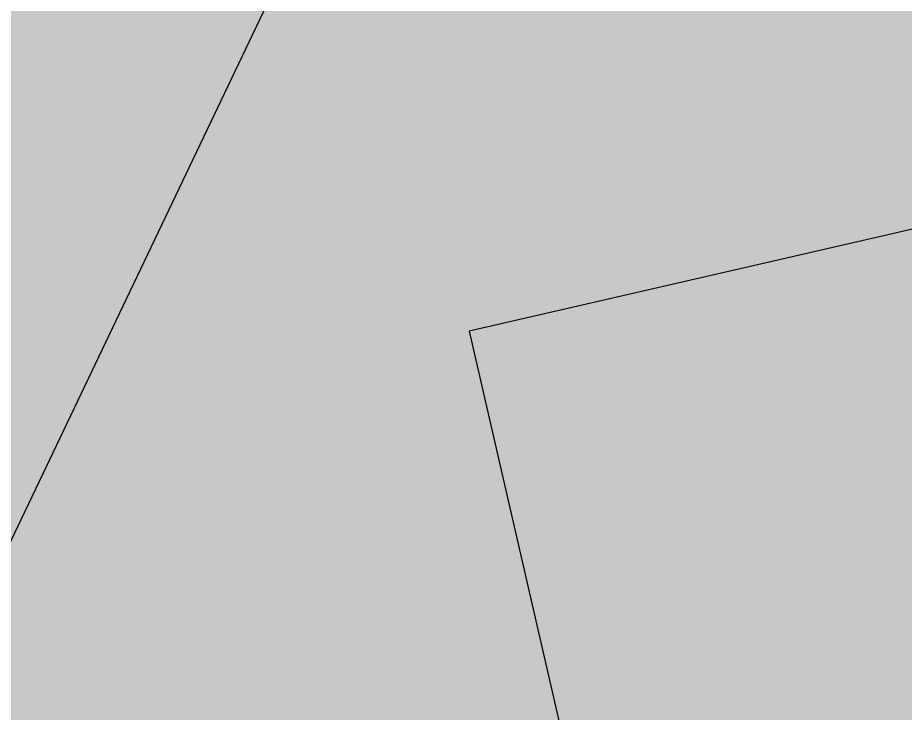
# Model space of a CAD drawing. Header units: millimetres. Extents: x 156921 to 159642, y 477538 to 479586.
# Drawn here: x 157540.027 to 157540.946, y 479216.499 to 479217.22 of the extents above; entities that cross this region are included whole.
import ezdxf

# ---------------------------------------------------------------- set-up
doc = ezdxf.new("R2010")
doc.units = ezdxf.units.MM
doc.header["$MEASUREMENT"] = 0
doc.linetypes.add('CONT', pattern=[2, 1, 1])
doc.layers.add('F0017114', color=80, linetype='Continuous', transparency=0.6)
doc.layers.add('깎기비탈면&암선', color=30, linetype='Continuous')
doc.layers.add('노면표시_차선', color=255, linetype='Continuous')

msp = doc.modelspace()

# ---------------------------------------------------------------- hatches: boundary and pattern name
at = {"layer": '깎기비탈면&암선', "linetype": 'ByBlock', "lineweight": -3, "transparency": 33554512}
for color, points in [(191, [(157581.7435, 479188.8977), (157584.5217, 479193.027), (157588.6463, 479199.1574), (157589.9596, 479201.1091), (157590.7514, 479204.0765), (157591.6282, 479205.3804), (157592.8391, 479205.372), (157594.0535, 479205.3257), (157595.2656, 479205.2787), (157596.5681, 479205.3554), (157598.4146, 479206.1673), (157600.171, 479206.8634), (157601.7135, 479208.9443), (157601.2262, 479209.9522), (157601.008, 479211.3198), (157600.8261, 479212.733), (157600.7402, 479213.2542), (157600.5848, 479214.0636), (157600.0848, 479215.0451), (157599.4827, 479215.8894), (157598.8583, 479216.7029), (157599.3128, 479217.3072), (157600.4946, 479217.2372), (157601.6718, 479217.1639), (157601.6947, 479217.1945), (157601.1267, 479218.0796), (157600.5185, 479218.91), (157600.0316, 479219.9006), (157600.4058, 479222.0294), (157600.423, 479223.6802), (157600.6083, 479223.9252), (157601.861, 479223.9559), (157603.0621, 479223.921), (157604.1804, 479223.7785), (157605.1056, 479223.3806), (157606.0308, 479222.983), (157606.519, 479223.6347), (157605.7796, 479224.2782), (157605.0495, 479224.9339), (157604.3736, 479225.6612), (157603.6956, 479226.3848), (157602.9602, 479227.0325), (157602.2637, 479227.7312), (157601.567, 479228.429), (157600.8691, 479229.1247), (157600.2872, 479229.9723), (157599.8229, 479230.9724), (157599.0782, 479231.605), (157598.3201, 479232.22), (157597.5689, 479232.844), (157596.8076, 479233.4546), (157596.0451, 479234.0639), (157595.3085, 479234.7065), (157594.5213, 479235.2838), (157593.7039, 479235.8221), (157592.8619, 479236.3294), (157591.9097, 479236.6958), (157591.752, 479236.733), (157590.8679, 479236.9487), (157589.825, 479237.2016), (157588.8268, 479237.5129), (157587.8281, 479237.8247), (157586.6018, 479237.8494), (157585.8086, 479238.4246), (157584.8567, 479238.799), (157583.8865, 479239.1518), (157582.8864, 479239.4679), (157582.4873, 479239.6207), (157581.9265, 479239.8356), (157581.1661, 479240.4543), (157580.4535, 479241.1328), (157579.8135, 479241.9014), (157579.0045, 479242.459), (157578.1961, 479243.0178), (157577.4408, 479243.6427), (157576.7048, 479244.2911), (157575.9695, 479244.9406), (157575.2337, 479245.5895), (157574.4614, 479246.1931), (157573.6833, 479246.7899), (157572.8582, 479247.3293), (157572.0818, 479247.9285), (157571.3281, 479248.5555), (157570.6226, 479249.2409), (157569.8093, 479249.7955), (157568.9646, 479250.3121), (157568.1216, 479250.8646), (157567.2889, 479251.4301), (157566.4623, 479252.0031), (157565.6055, 479252.5394), (157564.7607, 479253.0904), (157563.9481, 479253.6805), (157563.1356, 479254.2703), (157562.3231, 479254.8606), (157561.4909, 479255.4268), (157560.6109, 479255.9349), (157559.7662, 479256.486), (157558.9038, 479257.0154), (157558.0188, 479257.5177), (157557.0939, 479257.9716), (157556.1741, 479258.4317), (157555.2847, 479258.9286), (157554.3707, 479259.3956), (157553.4634, 479259.8708), (157552.7691, 479260.6041), (157552.1208, 479261.3931), (157551.4683, 479262.177), (157551.3199, 479261.9972), (157551.6204, 479260.7868), (157551.9126, 479259.5664), (157551.4473, 479259.0024), (157550.8108, 479259.8057), (157550.1798, 479260.6159), (157549.5505, 479261.4277), (157548.9032, 479262.2179), (157548.2693, 479263.0248), (157547.5242, 479263.6965), (157546.6914, 479264.2618), (157545.5978, 479264.5113), (157544.6412, 479264.9268), (157543.7288, 479265.3957), (157542.8109, 479265.8581), (157541.8875, 479266.3138), (157540.96, 479266.7645), (157540.0278, 479267.2095), (157539.1048, 479267.6655), (157538.3599, 479268.0263), (157538.2455, 479268.0812), (157537.3133, 479268.5226), (157536.5333, 479267.5777), (157536.0393, 479266.9787), (157535.1571, 479267.4809), (157534.2759, 479267.9841), (157533.3593, 479268.4446), (157532.3429, 479268.7841), (157531.3139, 479269.1082), (157530.2717, 479269.4164), (157529.2163, 479269.7086), (157528.1473, 479269.9844), (157527.0695, 479270.2493), (157525.9463, 479270.4595), (157524.7866, 479270.6251), (157523.3968, 479268.9409), (157523.3545, 479267.3186), (157523.2221, 479265.5867), (157523.086, 479263.8508), (157522.8949, 479262.0481), (157522.7846, 479260.3432), (157523.3901, 479259.5058), (157523.9885, 479258.6599), (157524.5828, 479257.8088), (157525.2946, 479257.1009), (157525.1887, 479257.1882), (157524.5236, 479257.7371), (157524.4105, 479257.8304), (157522.8282, 479257.189), (157522.6061, 479256.8489), (157522.7056, 479255.2069), (157522.7992, 479253.5556), (157522.8765, 479251.8806), (157522.9789, 479250.2426), (157523.1008, 479248.6337), (157523.223, 479247.0252), (157523.3451, 479245.4161), (157523.4667, 479243.8072), (157523.4661, 479242.0165), (157523.229, 479239.8744), (157521.8807, 479236.0827), (157521.1556, 479233.2163), (157520.5585, 479230.5399), (157517.8201, 479225.8987), (157515.5517, 479221.9056), (157516.2331, 479221.0975), (157516.9137, 479220.2896), (157517.6088, 479219.5085), (157518.3084, 479218.7361), (157519.0102, 479217.9693), (157519.7147, 479217.2082), (157520.4217, 479216.4528), (157521.1311, 479215.7029), (157521.8434, 479214.9587), (157522.558, 479214.22), (157523.3153, 479213.5557), (157524.0874, 479212.917), (157524.8594, 479212.2791), (157525.6319, 479211.6428), (157526.4027, 479211.0041), (157527.1878, 479210.3904), (157527.9861, 479209.799), (157527.9575, 479207.8121), (157528.7098, 479207.1474), (157529.461, 479206.482), (157530.2115, 479205.8155), (157530.9603, 479205.1471), (157531.7272, 479204.5102), (157532.4952, 479203.875), (157533.2599, 479203.2351), (157534.0234, 479202.5938), (157534.7854, 479201.9509), (157535.5468, 479201.3072), (157536.3072, 479200.663), (157537.0884, 479200.0528), (157537.8851, 479199.4688), (157538.6789, 479198.8806), (157539.4647, 479198.2799), (157540.2502, 479197.6783), (157541.0347, 479197.076), (157541.8188, 479196.473), (157542.7913, 479196.1756), (157543.7604, 479195.8715), (157544.73, 479195.5673), (157545.6999, 479195.2629), (157546.6238, 479194.8833), (157547.4716, 479194.3818), (157548.3196, 479193.8803), (157549.0793, 479193.2378), (157549.6106, 479193.0019), (157550.018, 479192.881), (157550.9308, 479192.483), (157551.7363, 479191.9148), (157552.5419, 479191.3464), (157553.3475, 479190.7781), (157554.1528, 479190.2099), (157554.8673, 479189.4987), (157555.5965, 479188.8114), (157556.5456, 479188.4685), (157557.3652, 479188.1975), (157557.1824, 479188.2533), (157558.1665, 479187.9245), (157559.1428, 479187.5838), (157560.1184, 479187.2421), (157561.0934, 479186.8996), (157562.0678, 479186.5563), (157563.3255, 479186.6333), (157564.844, 479187.0977), (157565.7956, 479186.7206), (157566.7576, 479186.3588), (157567.7323, 479186.0156), (157568.7061, 479185.6715), (157569.7005, 479185.3576), (157570.7607, 479185.1416), (157571.827, 479184.9349), (157572.8998, 479184.7372), (157573.9786, 479184.549), (157575.0637, 479184.3699), (157576.1548, 479184.2001), (157577.2772, 479184.0761)]), (114, [(157571.9612, 479188.6293), (157574.5208, 479192.4205), (157578.1932, 479199.692), (157582.678, 479206.389), (157583.8346, 479208.1162), (157585.8964, 479211.1165), (157587.4715, 479211.5338), (157589.3342, 479212.334), (157591.1396, 479213.0644), (157592.8416, 479213.6639), (157593.6188, 479214.6906), (157592.9925, 479215.5074), (157592.3673, 479216.3249), (157591.7435, 479217.1429), (157591.1209, 479217.9617), (157590.4992, 479218.7812), (157589.8789, 479219.6013), (157589.246, 479220.4044), (157588.5783, 479221.1612), (157587.9116, 479221.9186), (157587.246, 479222.677), (157586.5811, 479223.4359), (157585.9344, 479224.2173), (157586.3346, 479226.3446), (157585.0115, 479226.2538), (157584.037, 479226.6122), (157583.9417, 479226.7327), (157583.4022, 479227.4063), (157582.7178, 479228.1359), (157582.034, 479228.8664), (157581.3514, 479229.5975), (157579.9559, 479231.0203), (157579.2481, 479231.7184), (157578.5703, 479232.454), (157577.942, 479233.2514), (157577.6547, 479233.5498), (157577.2511, 479233.9694), (157576.5609, 479234.688), (157575.8519, 479235.3826), (157575.1316, 479236.0629), (157574.4123, 479236.7442), (157573.6939, 479237.4263), (157572.9764, 479238.1094), (157572.2597, 479238.7934), (157571.5441, 479239.4782), (157570.8292, 479240.1638), (157570.1495, 479240.8925), (157569.4725, 479241.6241), (157568.7965, 479242.3564), (157568.0371, 479242.9867), (157567.2304, 479243.559), (157566.3781, 479244.0762), (157565.6033, 479244.6877), (157564.8365, 479245.3095), (157564.0586, 479245.9409), (157563.2804, 479246.5727), (157562.4771, 479247.1737), (157558.3656, 479250.0647), (157557.5733, 479250.6792), (157556.7458, 479251.2512), (157555.8564, 479251.7482), (157554.9985, 479252.2829), (157554.1404, 479252.8179), (157553.2824, 479253.3527), (157552.4244, 479253.8878), (157551.5665, 479254.4228), (157550.7007, 479254.9481), (157549.8113, 479255.4453), (157549.1256, 479256.189), (157548.4397, 479256.9326), (157547.754, 479257.6762), (157547.0684, 479258.4199), (157546.3827, 479259.1637), (157545.698, 479259.9087), (157544.858, 479260.4654), (157544.6652, 479260.2319), (157544.9836, 479259.0431), (157544.4656, 479258.4152), (157543.5628, 479258.8957), (157542.6597, 479259.3763), (157541.7568, 479259.8568), (157540.849, 479260.3312), (157539.9287, 479260.7906), (157539.0083, 479261.2501), (157538.088, 479261.7096), (157537.1664, 479262.1674), (157536.2428, 479262.6229), (157535.2916, 479263.0448), (157534.5286, 479263.3832), (157534.4115, 479263.4353), (157533.4626, 479263.8562), (157532.5135, 479264.2774), (157531.5646, 479264.6984), (157530.3208, 479263.1914), (157530.2835, 479261.575), (157530.1948, 479259.8963), (157530.2924, 479258.4433), (157530.4952, 479257.2323), (157530.5929, 479255.776), (157530.6646, 479254.2882), (157530.7599, 479252.8291), (157530.8613, 479251.205), (157530.9976, 479249.6171), (157531.1883, 479248.1105), (157531.3789, 479246.6035), (157531.5911, 479245.1288), (157531.7504, 479243.5753), (157531.8922, 479241.9957), (157532.0335, 479240.4157), (157531.8934, 479238.4176), (157531.7078, 479236.3521), (157531.6529, 479234.4807), (157531.5337, 479232.5136), (157531.3995, 479230.5245), (157530.6332, 479227.5969), (157525.0923, 479216.6048), (157525.8483, 479215.932), (157526.6017, 479215.2553), (157527.3515, 479214.5736), (157528.1007, 479213.8913), (157528.849, 479213.2082), (157529.6162, 479212.5581), (157530.3919, 479211.9233), (157531.167, 479211.2877), (157531.9413, 479210.6514), (157532.7156, 479210.0156), (157533.4906, 479209.3818), (157534.2651, 479208.7473), (157535.0467, 479208.1257), (157535.8336, 479207.513), (157536.6207, 479206.9014), (157537.4088, 479206.2917), (157538.1961, 479205.6811), (157538.9826, 479205.07), (157539.7687, 479204.4579), (157540.558, 479203.8522), (157541.3521, 479203.2545), (157542.1458, 479202.6563), (157542.9385, 479202.0572), (157543.7307, 479201.4574), (157544.5222, 479200.8568), (157545.3129, 479200.2555), (157546.1192, 479199.6795), (157546.8884, 479199.0439), (157547.6401, 479198.3811), (157548.3913, 479197.7176), (157549.1417, 479197.0537), (157549.8913, 479196.3892), (157550.6403, 479195.7243), (157551.0776, 479195.3355), (157551.406, 479195.0873), (157552.3288, 479194.6998), (157553.251, 479194.3115), (157554.1735, 479193.9222), (157555.0959, 479193.5323), (157556.0179, 479193.1414), (157556.981, 479192.8139), (157557.9489, 479192.4928), (157558.9167, 479192.1708), (157559.7387, 479191.8966), (157559.6502, 479191.9168), (157560.6341, 479191.5875), (157561.6176, 479191.2576), (157562.6005, 479190.9268), (157563.583, 479190.5952), (157564.5647, 479190.263), (157565.5276, 479189.9024), (157566.5077, 479189.5674), (157567.5129, 479189.2699), (157568.5177, 479188.9714), (157569.5218, 479188.6722), (157570.5255, 479188.3723)])]:
    msp.add_hatch(color=color, dxfattribs=at).paths.add_polyline_path(points, flags=0)

# ---------------------------------------------------------------- linework, layer by layer
at = {"layer": 'F0017114', "transparency": 33554521, "flags": 128}
msp.add_lwpolyline([(157544.14937, 479225.39758), (157543.31094, 479223.82782), (157542.52407, 479222.23156), (157541.78008, 479220.61484), (157541.07006, 479218.9829), (157540.84983, 479218.46465), (157540.6801, 479218.07438), (157540.57795, 479217.84814), (157540.50959, 479217.70392), (157539.94376, 479216.51886), (157539.65005, 479215.91393), (157539.3537, 479215.31554), (157539.05777, 479214.73008), (157538.76528, 479214.16393), (157538.19863, 479213.08639), (157537.64833, 479212.05491), (157537.3748, 479211.55137), (157537.10301, 479211.06159), (157536.82612, 479210.58313), (157536.5373, 479210.11355), (157536.23055, 479209.64702)], dxfattribs=at)
at = {"layer": '노면표시_차선', "color": 7, "linetype": 'CONT', "flags": 128}
msp.add_lwpolyline([(157541.88747, 479217.21544), (157540.49485, 479216.89497), (157540.74746, 479215.79726)], dxfattribs=at)

doc.saveas('drawing.dxf')
